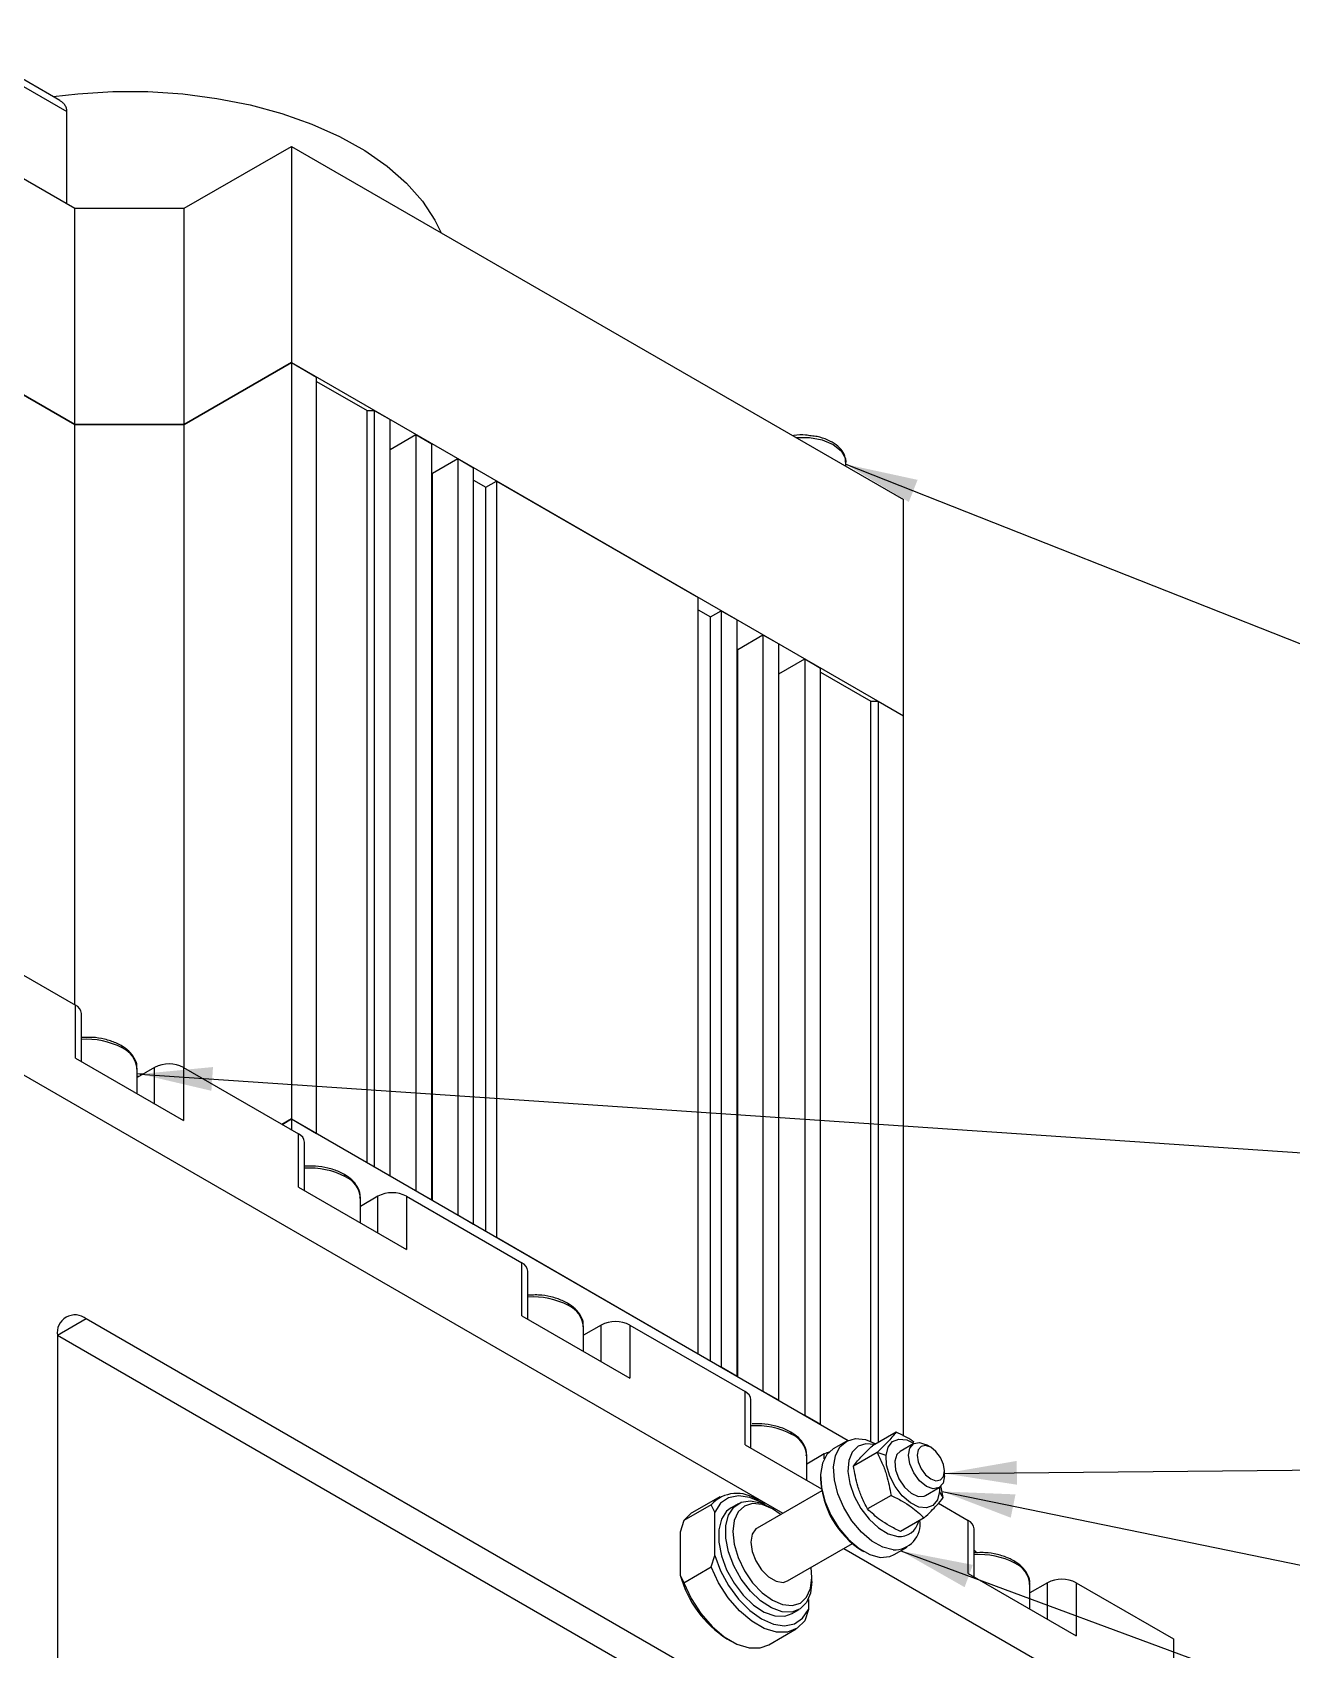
# Model space of a CAD drawing. Header units: millimetres. Extents: x 15 to 1184, y 5 to 836.
# Drawn here: x 1007 to 1068.9, y 393.6 to 473 of the extents above; entities that cross this region are included whole.
import ezdxf

# ---------------------------------------------------------------- set-up
doc = ezdxf.new("R2010")
doc.units = ezdxf.units.MM
doc.dimstyles.new('SLDDIMSTYLE0', dxfattribs={"dimtxt": 0.18, "dimasz": 3.556, "dimexe": 0, "dimexo": 0.0625, "dimgap": 0, "dimtad": 0, "dimtih": 1, "dimtoh": 1, "dimdec": 0, "dimrnd": 1e-09, "dimzin": 0, "dimdsep": 46, "dimtxsty": 'Standard', "dimsah": 1, "dimcen": 0.09, "dimadec": 0, "dimazin": 0, "dimtfac": 3.556, "dimtdec": 0, "dimtofl": 0, "dimtmove": 0, "dimatfit": 3, "dimfxl": 1, "dimfrac": 2, "dimtolj": 1, "dimtzin": 0, "dimarcsym": 0})

msp = doc.modelspace()

# ---------------------------------------------------------------- linework, layer by layer
at = {"color": 7, "linetype": 'Continuous', "lineweight": 25}
for p, q in [((1008.3628, 469.6654), (1002.5561, 473.0176)), ((1002.7632, 472.5597), (1008.7059, 469.1291)), ((1008.7059, 464.5997), (1008.7059, 469.1291)), ((1003.8239, 467.418), (1009.0918, 464.3769)), ((1014.4658, 464.3769), (1019.7338, 467.418)), ((1019.7338, 467.418), (1019.7338, 456.803)), ((1019.7338, 467.418), (1049.7858, 450.0694)), ((1009.0918, 453.7619), (1009.0918, 464.3769)), ((1009.0918, 464.3769), (1014.4658, 464.3769)), ((1014.4658, 453.7619), (1014.4658, 464.3769)), ((1009.0918, 453.7619), (1003.8239, 456.803)), ((1003.8239, 456.7948), (1009.0918, 453.7537)), ((1019.7338, 456.803), (1014.4658, 453.7619)), ((1014.4658, 453.7537), (1019.7338, 456.7948)), ((1019.7338, 456.803), (1049.7858, 439.4543)), ((1019.7338, 456.7948), (1019.7338, 419.6504)), ((1019.7338, 456.7948), (1020.9712, 456.0805)), ((1020.9712, 418.936), (1020.9712, 456.0805)), ((1020.9712, 455.8764), (1023.4461, 454.4477)), ((1023.4461, 417.5032), (1023.4461, 454.4477)), ((1023.4461, 454.4477), (1023.7996, 454.4477)), ((1023.7996, 454.4477), (1023.7996, 417.3032)), ((1023.7996, 454.4477), (1024.5774, 453.9986)), ((1014.4658, 453.7619), (1009.0918, 453.7619)), ((1009.0918, 425.258), (1009.0918, 453.7537)), ((1009.0918, 453.7537), (1014.4658, 453.7537)), ((1014.4658, 422.1557), (1014.4658, 453.7537)), ((1024.5774, 416.8542), (1024.5774, 453.9986)), ((1024.5774, 452.5291), (1025.8502, 453.2639)), ((1025.8502, 453.2639), (1025.8502, 416.1194)), ((1025.8502, 453.2639), (1026.6281, 452.8148)), ((1026.6281, 415.6704), (1026.6281, 452.8148)), ((1026.6634, 451.3657), (1027.9009, 452.0801)), ((1027.9009, 452.0801), (1027.9009, 414.9356)), ((1027.9009, 452.0801), (1028.6787, 451.631)), ((1026.6281, 451.3861), (1026.6634, 451.3657)), ((1026.6634, 415.6459), (1026.6634, 451.3657)), ((1028.6787, 414.4866), (1028.6787, 451.631)), ((1046.9611, 451.7), (1046.9611, 451.9025)), ((1028.6787, 451.0187), (1029.2797, 450.6718)), ((1029.2797, 450.6718), (1029.81, 450.9779)), ((1029.2797, 414.1355), (1029.2797, 450.6718)), ((1029.81, 450.9779), (1029.81, 413.8335)), ((1029.81, 450.9779), (1039.7095, 445.2631)), ((1049.7858, 439.4543), (1049.7858, 450.0694)), ((1039.7095, 408.1186), (1039.7095, 445.2631)), ((1039.7095, 444.6508), (1040.3106, 444.3038)), ((1040.3106, 444.3038), (1040.8409, 444.6099)), ((1040.3106, 407.7676), (1040.3106, 444.3038)), ((1040.8409, 444.6099), (1040.8409, 407.4655)), ((1040.8409, 444.6099), (1041.6187, 444.1609)), ((1041.6187, 407.0165), (1041.6187, 444.1609)), ((1041.6541, 442.7118), (1042.8915, 443.4261)), ((1042.8915, 443.4261), (1043.6693, 442.9771)), ((1042.8915, 443.4261), (1042.8915, 406.2817)), ((1041.6187, 442.7322), (1041.6541, 442.7118)), ((1041.6541, 406.992), (1041.6541, 442.7118)), ((1043.6693, 405.8327), (1043.6693, 442.9771)), ((1043.6693, 441.5076), (1044.9421, 442.2424)), ((1044.9421, 442.2424), (1044.9421, 405.0979)), ((1044.9421, 442.2424), (1045.7199, 441.7933)), ((1045.7199, 404.6489), (1045.7199, 441.7933)), ((1045.7199, 441.5892), (1048.1948, 440.1605)), ((1048.1948, 403.8042), (1048.1948, 440.1605)), ((1048.1948, 440.1605), (1048.5484, 440.1605)), ((1048.5484, 440.1605), (1048.5484, 403.7585)), ((1048.5484, 440.1605), (1049.7858, 439.4462)), ((1049.7787, 439.4502), (1049.7858, 439.4543)), ((1049.7858, 439.4543), (1049.7858, 439.4462)), ((1049.7858, 404.0725), (1049.7858, 439.4462)), ((999.4044, 430.8504), (1009.1272, 425.2376)), ((999.4044, 425.9512), (1043.867, 400.2835)), ((1009.1272, 422.6247), (1009.1272, 425.2376)), ((1009.4201, 422.4556), (1009.4201, 424.8294)), ((1009.6196, 423.6516), (1009.4201, 423.6506)), ((1009.1272, 422.6247), (1014.4305, 419.5632)), ((1013.0163, 422.1761), (1012.1575, 421.6803)), ((1012.1575, 420.8753), (1012.1575, 422.1148)), ((1012.4331, 421.8394), (1012.1575, 421.8682)), ((1014.4305, 422.1761), (1014.4305, 419.5632)), ((1014.4305, 422.1761), (1020.0873, 418.9105)), ((1019.7338, 419.6504), (1019.2697, 419.3825)), ((1019.2732, 419.3804), (1019.7338, 419.6463)), ((1019.7338, 419.6504), (1020.9712, 418.936)), ((1019.7338, 419.6463), (1019.7338, 419.1146)), ((1019.7338, 419.6463), (1047.0769, 403.8615)), ((1020.0873, 416.2975), (1020.0873, 418.9105)), ((1020.9712, 418.9319), (1020.9712, 418.936)), ((1020.3802, 416.1284), (1020.3802, 418.5023)), ((1020.5797, 417.3245), (1020.3802, 417.3234)), ((1023.7996, 417.3032), (1023.7926, 417.3032)), ((1023.7996, 417.3032), (1024.5774, 416.8542)), ((1020.0873, 416.2975), (1025.3906, 413.236)), ((1024.5739, 416.8521), (1024.5774, 416.8542)), ((1023.9764, 415.8489), (1023.1177, 415.3532)), ((1023.1177, 414.5482), (1023.1177, 415.7876)), ((1025.3906, 415.8489), (1025.3906, 413.236)), ((1025.3906, 415.8489), (1031.0475, 412.5833)), ((1025.8502, 416.1194), (1025.8467, 416.1174)), ((1025.8502, 416.1194), (1026.6281, 415.6704)), ((1026.6245, 415.6684), (1026.6281, 415.6704)), ((1027.9009, 414.9356), (1027.8973, 414.9336)), ((1027.9009, 414.9356), (1028.6787, 414.4866)), ((1028.6751, 414.4846), (1028.6787, 414.4866)), ((1029.81, 413.8335), (1029.8065, 413.8314)), ((1029.81, 413.8335), (1039.7095, 408.1186)), ((1031.0475, 409.9704), (1031.0475, 412.5833)), ((1031.3404, 409.8013), (1031.3404, 412.1751)), ((1031.5399, 410.9973), (1031.3404, 410.9963)), ((1031.0475, 409.9704), (1036.3508, 406.9088)), ((1009.6575, 409.8255), (1008.2433, 409.0091)), ((1054.5588, 383.9045), (1009.6575, 409.8255)), ((1034.9366, 409.5218), (1034.0778, 409.026)), ((1034.0778, 408.221), (1034.0778, 409.4605)), ((1036.3508, 409.5218), (1036.3508, 406.9088)), ((1036.3508, 409.5218), (1042.0076, 406.2561)), ((1053.1446, 383.0881), (1008.2433, 409.0091)), ((1008.2433, 409.0088), (1008.2433, 380.8535)), ((1039.706, 408.1166), (1039.7095, 408.1186)), ((1040.8409, 407.4655), (1040.8374, 407.4635)), ((1040.8409, 407.4655), (1041.6187, 407.0165)), ((1041.6152, 407.0144), (1041.6187, 407.0165)), ((1042.0076, 403.6432), (1042.0076, 406.2561)), ((1042.8915, 406.2817), (1042.888, 406.2797)), ((1042.8915, 406.2817), (1043.6693, 405.8327)), ((1042.3005, 403.4741), (1042.3005, 405.8479)), ((1043.6658, 405.8306), (1043.6693, 405.8327)), ((1042.5, 404.6701), (1042.361, 404.6694)), ((1044.9421, 405.0979), (1044.9386, 405.0959)), ((1044.9421, 405.0979), (1045.7199, 404.6489)), ((1045.7199, 404.6448), (1045.7199, 404.6489)), ((1042.0076, 403.6432), (1045.7641, 401.4746)), ((1046.9778, 403.8114), (1046.3414, 403.444)), ((1049.429, 404.2669), (1048.2719, 403.5989)), ((1050.2922, 403.7041), (1049.6205, 403.3163)), ((1051.1294, 403.5196), (1050.9173, 403.6421)), ((1045.8967, 403.1946), (1045.038, 402.6988)), ((1045.038, 401.8938), (1045.038, 403.1333)), ((1048.4903, 403.2658), (1047.3332, 402.5978)), ((1048.9358, 403.1244), (1048.4903, 403.2658)), ((1045.7199, 402.0704), (1045.7199, 401.9888)), ((1051.8011, 402.1113), (1051.8011, 402.3562)), ((1045.7795, 401.3876), (1042.6012, 399.5528)), ((1049.1781, 401.1584), (1048.0211, 400.4904)), ((1050.8704, 401.1512), (1051.5421, 401.539)), ((1051.5587, 401.549), (1051.555, 401.343)), ((1051.7434, 401.0533), (1051.555, 401.343)), ((1051.7434, 401.0533), (1051.6284, 401.6399)), ((1040.3459, 400.6998), (1039.0024, 399.9242)), ((1040.7692, 401.0932), (1039.4257, 400.3176)), ((1040.5227, 400.335), (1040.3459, 400.6998)), ((1041.6745, 400.7498), (1041.3209, 400.5457)), ((1042.8212, 400.8052), (1042.6445, 400.9073)), ((1043.3515, 400.499), (1043.1747, 400.6011)), ((1051.508, 400.7717), (1052.9678, 399.929)), ((1039.0024, 399.9242), (1038.8257, 399.3553)), ((1040.5227, 398.2135), (1040.5227, 400.335)), ((1050.8047, 400.0522), (1049.6476, 399.3842)), ((1052.9678, 397.316), (1052.9678, 399.929)), ((1038.8257, 399.3553), (1038.8257, 397.2338)), ((1044.1011, 396.9547), (1047.2794, 398.7895)), ((1053.2607, 397.147), (1053.2607, 399.5208)), ((1040.3459, 397.6446), (1040.5227, 398.2135)), ((1046.8672, 398.5515), (1063.0441, 389.2128)), ((1047.7702, 398.4372), (1047.8409, 398.3964)), ((1049.3411, 398.2477), (1049.9775, 398.6151)), ((1053.3527, 398.3702), (1053.2607, 398.4472)), ((1053.4602, 398.343), (1053.2801, 398.3421)), ((1038.8257, 397.2338), (1039.0024, 396.869)), ((1039.0024, 396.869), (1040.3459, 397.6446)), ((1045.2957, 397.1312), (1045.2536, 397.62)), ((1052.9678, 397.316), (1058.2711, 394.2545)), ((1045.2957, 396.9271), (1045.2957, 397.1312)), ((1056.8569, 396.8674), (1055.9981, 396.3717)), ((1055.9981, 395.5667), (1055.9981, 396.8061)), ((1058.2711, 396.8674), (1058.2711, 394.2545)), ((1058.2711, 396.8674), (1063.0441, 394.1121)), ((1045.1189, 396.0501), (1045.1189, 395.5602)), ((1044.3207, 395.3494), (1044.6742, 395.5535)), ((1045.1189, 395.5602), (1044.9421, 394.9913)), ((1041.1233, 394.1102), (1041.3001, 394.0082)), ((1043.1754, 393.8223), (1044.5189, 394.5978)), ((1063.0441, 394.1121), (1063.0441, 389.2128))]:
    msp.add_line(p, q, dxfattribs=at)
at = {"color": 8, "linetype": 'Continuous', "lineweight": 25}
for p, q in [((1013.0163, 420.3796), (1013.0163, 422.1761)), ((1012.2496, 421.7335), (1012.1575, 421.7405)), ((1023.9764, 414.0524), (1023.9764, 415.8489)), ((1034.9366, 407.7252), (1034.9366, 409.5218)), ((1045.8967, 402.9474), (1045.8967, 403.1946)), ((1056.8569, 395.0709), (1056.8569, 396.8674))]:
    msp.add_line(p, q, dxfattribs=at)
at = {"color": 7, "linetype": 'Continuous', "lineweight": 25, "flags": 128}
for points in [[(1008.0279, 469.8587), (1009.2466, 470.0021), (1010.96, 470.1081), (1012.6832, 470.1054), (1014.3956, 469.994), (1016.0766, 469.7753), (1017.7062, 469.4519), (1019.2648, 469.0277), (1020.7339, 468.5077), (1022.0957, 467.8981), (1023.334, 467.2064), (1024.4341, 466.4407), (1025.3826, 465.6102), (1026.1683, 464.7248), (1026.7817, 463.7952), (1027.0834, 463.1752)], [(1049.2877, 398.4816), (1048.7747, 398.6163), (1048.243, 398.9141), (1047.726, 399.3564), (1047.2563, 399.9154), (1046.8634, 400.5559), (1046.5718, 401.2377), (1046.4, 401.918), (1046.3588, 402.554), (1046.4507, 403.1058), (1046.6699, 403.5386), (1047.0028, 403.8253), (1047.4283, 403.9479), (1047.9197, 403.8987), (1048.4296, 403.6899)], [(1048.3685, 403.6546), (1047.94, 403.6948), (1047.5612, 403.5704), (1047.2765, 403.2864), (1047.1072, 402.8638), (1047.0657, 402.3339), (1047.1551, 401.736), (1047.3689, 401.1144), (1047.6911, 400.5154), (1048.0979, 399.9832), (1048.5591, 399.5574), (1049.0404, 399.2695), (1049.5062, 399.141), (1049.5062, 399.141)], [(1048.9358, 403.1244), (1049.036, 403.5273), (1049.2545, 403.8036), (1049.57, 403.9263), (1049.9517, 403.8832), (1050.3092, 403.7134)], [(1051.8011, 402.1113), (1051.7338, 401.7595), (1051.5422, 401.539), (1051.2554, 401.4833), (1050.9172, 401.6008), (1050.5789, 401.8738), (1050.2922, 402.2606), (1050.1006, 402.7023), (1050.0333, 403.1318), (1050.1006, 403.4835), (1050.2922, 403.7041), (1050.5789, 403.7598), (1050.9172, 403.6422), (1050.9173, 403.6421)], [(1051.8011, 402.3562), (1051.7499, 402.6826), (1051.6043, 403.0183), (1051.3864, 403.3122), (1051.1293, 403.5197), (1050.8722, 403.609), (1050.6543, 403.5667), (1050.5087, 403.3991), (1050.4576, 403.1318), (1050.5087, 402.8054), (1050.6543, 402.4697), (1050.8722, 402.1757), (1051.1293, 401.9683), (1051.3864, 401.8789), (1051.6043, 401.9213), (1051.7499, 402.0889), (1051.8011, 402.3562)], [(1046.3414, 403.444), (1046.0335, 403.1712), (1045.8143, 402.7384), (1045.7224, 402.1866), (1045.7636, 401.5506), (1045.9354, 400.8704), (1046.227, 400.1885), (1046.6199, 399.548), (1047.0896, 398.989), (1047.6066, 398.5467), (1048.1383, 398.2489), (1048.6513, 398.1142)], [(1045.8967, 403.1946), (1046.0483, 403.2664), (1046.15, 403.3008)], [(1051.555, 401.343), (1051.4549, 400.9401), (1051.2364, 400.6638), (1050.9208, 400.5412), (1050.5392, 400.5843), (1050.1288, 400.7888), (1049.7298, 401.1347), (1049.3813, 401.5883), (1049.1174, 402.105), (1048.9639, 402.6343), (1048.9358, 403.1244)], [(1049.6205, 403.3163), (1049.462, 403.1587), (1049.365, 402.8325)], [(1049.365, 402.8325), (1049.402, 402.4152), (1049.5675, 401.9702), (1049.8361, 401.5654), (1050.167, 401.2623), (1050.5099, 401.1071), (1050.8125, 401.1234), (1050.8704, 401.1512)], [(1043.0048, 400.6914), (1042.8208, 400.8055), (1042.2371, 401.0618), (1041.6863, 401.1424), (1041.1995, 401.0428), (1040.8042, 400.7685), (1040.5227, 400.335)], [(1041.3209, 400.5457), (1041.1046, 400.3782), (1040.8485, 399.988), (1040.7162, 399.4696), (1040.7162, 398.8555), (1040.8485, 398.1844), (1041.1046, 397.4985), (1041.4686, 396.8407), (1041.9176, 396.2525), (1042.4233, 395.7708), (1042.954, 395.4259), (1043.4763, 395.2394), (1043.9575, 395.2231), (1044.3207, 395.3494)], [(1045.2957, 396.9271), (1045.229, 396.3564), (1045.0333, 395.8984), (1044.7207, 395.5821), (1044.311, 395.4272), (1043.8299, 395.4435), (1043.3076, 395.63), (1042.7769, 395.9749), (1042.2711, 396.4566), (1041.8222, 397.0448), (1041.4582, 397.7026), (1041.202, 398.3885), (1041.0698, 399.0596), (1041.0698, 399.6737), (1041.202, 400.1921), (1041.4582, 400.5823), (1041.8222, 400.8197), (1042.2711, 400.8896), (1042.7769, 400.7874), (1043.1747, 400.6011)], [(1043.7358, 400.2328), (1043.3511, 400.4992), (1042.8478, 400.7133), (1042.3789, 400.7597), (1041.9761, 400.6353), (1041.6671, 400.3486), (1041.4728, 399.9192), (1041.4066, 399.3763), (1041.4728, 398.7569), (1041.6671, 398.1032), (1041.9761, 397.4597), (1042.3789, 396.8704), (1042.8478, 396.3753), (1043.3511, 396.0082), (1043.8544, 395.7942), (1044.3234, 395.7478), (1044.7261, 395.8722), (1045.0352, 396.1588), (1045.2294, 396.5883), (1045.2957, 397.1312), (1045.2957, 397.1312)], [(1039.4257, 400.3176), (1039.37, 400.2835), (1039.0024, 399.9242)], [(1042.6012, 399.5528), (1042.5386, 399.5101), (1042.3544, 399.248), (1042.2905, 398.866), (1042.3544, 398.4102), (1042.5386, 397.9355), (1042.8208, 397.4992), (1043.167, 397.1539), (1043.5353, 396.9412), (1043.8815, 396.8869), (1044.1011, 396.9547)], [(1040.5227, 398.2135), (1040.8042, 397.455), (1041.1995, 396.7243), (1041.6863, 396.0626), (1042.2371, 395.5073), (1042.8208, 395.0897), (1043.4045, 394.8333), (1043.9553, 394.7527), (1044.4421, 394.8524), (1044.8374, 395.1267), (1045.1189, 395.5602)], [(1048.6513, 398.1142), (1049.1134, 398.1512), (1049.3411, 398.2477)], [(1044.9421, 394.9913), (1044.5746, 394.632), (1044.1027, 394.4464), (1043.552, 394.4444), (1042.9522, 394.6263), (1042.3358, 394.9822), (1041.736, 395.4928), (1041.1853, 396.1305), (1040.7135, 396.861), (1040.3459, 397.6446)], [(1039.0024, 396.869), (1039.37, 396.0854), (1039.8418, 395.3549), (1040.3925, 394.7172), (1040.9923, 394.2066), (1041.6087, 393.8507), (1042.2085, 393.6689), (1042.7592, 393.6708), (1043.1754, 393.8223)]]:
    msp.add_lwpolyline(points, dxfattribs=at)
at = {"color": 8, "linetype": 'Continuous', "lineweight": 25, "flags": 128}
msp.add_lwpolyline([(1044.5105, 453.1147), (1045.1685, 453.1141), (1045.8008, 452.9955), (1046.3387, 452.7699), (1046.7294, 452.4594), (1046.9349, 452.0944), (1046.9611, 451.9025)], dxfattribs=at)
at = {"color": 7, "linetype": 'Continuous', "lineweight": 25}
for centre, radius, start, end in [((1008.9196, 424.7795), 0.5029, 5.694799, 65.625342), ((1013.7234, 420.8114), 1.537, 62.609672, 117.390328), ((1019.8798, 418.4523), 0.5029, 5.694799, 65.625342), ((1024.6835, 414.4842), 1.537, 62.609672, 117.390328), ((1030.8399, 412.1252), 0.5029, 5.694799, 65.625342), ((1009.1054, 409.1486), 0.8734, 50.796715, 189.214037), ((1035.6437, 408.157), 1.537, 62.609672, 117.390328), ((1041.8001, 405.798), 0.5029, 5.694799, 65.625342), ((1050.122, 402.1625), 4.4055, 182.259205, 237.735418), ((1041.6091, 399.5418), 1.7137, 52.830575, 137.48663), ((1049.3374, 399.7543), 1.2737, 267.763362, 8.06999), ((1049.6047, 400.0875), 0.9516, 264.058844, 348.49995), ((1052.7602, 399.4709), 0.5029, 5.694799, 65.625342), ((1044.0883, 398.6981), 5.4626, 195.548797, 237.126891), ((1057.564, 395.5027), 1.537, 62.609672, 117.390328)]:
    msp.add_arc(centre, radius, start, end, dxfattribs=at)
at = {"color": 8, "linetype": 'Continuous', "lineweight": 25}
for centre, radius, start, end in [((1009.6877, 419.8024), 3.7587, 62.465699, 94.083477), ((1011.3064, 423.1505), 0.1199, 352.742413, 55.961147), ((1010.9064, 421.99), 1.2573, 5.694799, 65.625342), ((1020.6479, 413.4752), 3.7587, 62.465699, 94.083477), ((1022.2665, 416.8233), 0.1199, 352.742413, 55.961147), ((1021.8665, 415.6629), 1.2573, 5.694799, 65.625342), ((1031.608, 407.1481), 3.7587, 62.465699, 94.083477), ((1033.2267, 410.4961), 0.1199, 352.742413, 55.961147), ((1032.8267, 409.3357), 1.2573, 5.694799, 65.625342), ((1042.5682, 400.8209), 3.7587, 62.465699, 94.083477), ((1044.1868, 404.169), 0.1199, 352.742413, 55.961147), ((1043.7868, 403.0085), 1.2573, 5.694799, 65.625342), ((1053.5283, 394.4937), 3.7587, 62.465699, 94.083477), ((1055.147, 397.8418), 0.1199, 352.742413, 55.961147), ((1054.747, 396.6814), 1.2573, 5.694799, 65.625342)]:
    msp.add_arc(centre, radius, start, end, dxfattribs=at)
at = {"color": 7, "linetype": 'Continuous', "lineweight": 25}
for points, knots in [([(1008.7059, 469.1291), (1008.7009, 469.1852), (1008.6907, 469.2999), (1008.6118, 469.4499), (1008.5021, 469.5759), (1008.4072, 469.6347), (1008.3613, 469.6631)], [0, 0, 0, 0, 0.2554042, 0.5211632, 0.7682827, 1, 1, 1, 1]), ([(1045.2647, 453.196), (1045.1727, 453.2096), (1044.8937, 453.2507), (1044.5754, 453.2456), (1044.3793, 453.2022), (1044.3645, 453.199)], [0, 0, 0, 0, 0.3126571, 0.9482786, 1, 1, 1, 1]), ([(1046.9402, 451.9082), (1046.9429, 451.9788), (1046.9503, 452.1731), (1046.7874, 452.4714), (1046.4963, 452.771), (1046.0767, 453.0071), (1045.6505, 453.1563), (1045.3619, 453.186), (1045.2647, 453.196)], [0, 0, 0, 0, 0.1068551, 0.2944521, 0.4855935, 0.6874858, 0.8947193, 1, 1, 1, 1]), ([(1011.3735, 423.2498), (1011.2889, 423.2948), (1011.0449, 423.4246), (1010.569, 423.5733), (1010.0505, 423.6637), (1009.73, 423.6547), (1009.6196, 423.6516)], [0, 0, 0, 0, 0.1738875, 0.5013549, 0.8281955, 1, 1, 1, 1]), ([(1012.1363, 422.0859), (1012.143, 422.1442), (1012.1649, 422.3346), (1012.0293, 422.6487), (1011.7717, 422.9874), (1011.5056, 423.1627), (1011.3735, 423.2498)], [0, 0, 0, 0, 0.1283056, 0.4191922, 0.7115779, 1, 1, 1, 1]), ([(1022.3336, 416.9226), (1022.249, 416.9676), (1022.0051, 417.0975), (1021.5292, 417.2461), (1021.0107, 417.3365), (1020.6902, 417.3276), (1020.5797, 417.3245)], [0, 0, 0, 0, 0.1738875, 0.5013549, 0.8281955, 1, 1, 1, 1]), ([(1023.0965, 415.7587), (1023.1032, 415.817), (1023.1251, 416.0075), (1022.9895, 416.3215), (1022.7319, 416.6602), (1022.4658, 416.8355), (1022.3336, 416.9226)], [0, 0, 0, 0, 0.1283056, 0.4191922, 0.7115779, 1, 1, 1, 1]), ([(1033.2938, 410.5954), (1033.2092, 410.6405), (1032.9653, 410.7703), (1032.4893, 410.919), (1031.9708, 411.0093), (1031.6503, 411.0004), (1031.5399, 410.9973)], [0, 0, 0, 0, 0.1738875, 0.5013549, 0.8281955, 1, 1, 1, 1]), ([(1034.0566, 409.4316), (1034.0633, 409.4899), (1034.0852, 409.6803), (1033.9496, 409.9943), (1033.692, 410.3331), (1033.4259, 410.5084), (1033.2938, 410.5954)], [0, 0, 0, 0, 0.1283056, 0.4191922, 0.7115779, 1, 1, 1, 1]), ([(1044.2539, 404.2683), (1044.1693, 404.3133), (1043.9254, 404.4431), (1043.4495, 404.5918), (1042.931, 404.6822), (1042.6105, 404.6732), (1042.5, 404.6701)], [0, 0, 0, 0, 0.1738875, 0.5013549, 0.8281955, 1, 1, 1, 1]), ([(1045.0168, 403.1044), (1045.0235, 403.1627), (1045.0454, 403.3531), (1044.9098, 403.6672), (1044.6522, 404.0059), (1044.3861, 404.1812), (1044.2539, 404.2683)], [0, 0, 0, 0, 0.1283056, 0.4191922, 0.7115779, 1, 1, 1, 1]), ([(1047.3332, 402.5978), (1047.3966, 402.6791), (1047.5163, 402.8325), (1047.8117, 403.1578), (1048.0941, 403.4284), (1048.2719, 403.5989)], [0, 0, 0, 0, 0.29427594, 0.55552184, 1, 1, 1, 1]), ([(1049.429, 404.2669), (1049.3656, 404.1856), (1049.2459, 404.0321), (1048.9506, 403.7069), (1048.6682, 403.4362), (1048.4903, 403.2658)], [0, 0, 0, 0, 0.2942759, 0.5555218, 1, 1, 1, 1]), ([(1050.3228, 403.7648), (1050.295, 403.7853), (1050.0352, 403.9767), (1049.715, 404.13), (1049.429, 404.2669)], [0, 0, 0, 0, 0.1068053, 1, 1, 1, 1]), ([(1048.4903, 403.2658), (1048.5852, 403.0768), (1048.7643, 402.7201), (1049.017, 402.0222), (1049.1159, 401.4922), (1049.1781, 401.1584)], [0, 0, 0, 0, 0.2942759, 0.5555218, 1, 1, 1, 1]), ([(1048.0211, 400.4904), (1047.9262, 400.6794), (1047.7471, 401.0361), (1047.4944, 401.734), (1047.3955, 402.264), (1047.3332, 402.5978)], [0, 0, 0, 0, 0.2942759, 0.5555218, 1, 1, 1, 1]), ([(1049.1781, 401.1584), (1049.3644, 401.0669), (1049.7159, 400.8941), (1050.2849, 400.5335), (1050.6038, 400.2381), (1050.8047, 400.0522)], [0, 0, 0, 0, 0.2942759, 0.5555218, 1, 1, 1, 1]), ([(1049.6476, 399.3842), (1049.4614, 399.4757), (1049.1098, 399.6485), (1048.5409, 400.0091), (1048.2219, 400.3044), (1048.0211, 400.4904)], [0, 0, 0, 0, 0.2942759, 0.5555218, 1, 1, 1, 1]), ([(1050.8047, 400.0522), (1050.924, 400.1657), (1051.1492, 400.3801), (1051.4864, 400.7294), (1051.6441, 400.9281), (1051.7434, 401.0533)], [0, 0, 0, 0, 0.2942759, 0.5555218, 1, 1, 1, 1]), ([(1055.2141, 397.9411), (1055.1295, 397.9861), (1054.8856, 398.116), (1054.4096, 398.2647), (1053.8911, 398.355), (1053.5706, 398.3461), (1053.4602, 398.343)], [0, 0, 0, 0, 0.1738875, 0.5013549, 0.8281955, 1, 1, 1, 1]), ([(1055.9769, 396.7773), (1055.9836, 396.8355), (1056.0055, 397.026), (1055.8699, 397.34), (1055.6123, 397.6787), (1055.3462, 397.8541), (1055.2141, 397.9411)], [0, 0, 0, 0, 0.1283056, 0.4191922, 0.7115779, 1, 1, 1, 1])]:
    msp.add_open_spline(points, degree=3, knots=knots, dxfattribs=at)

# ---------------------------------------------------------------- leaders
at = {"color": 7, "linetype": 'Continuous', "lineweight": 0}
for points in [[(1046.9611, 451.8013), (1102.245, 429.9504)], [(1012.2953, 421.8538), (1101.9167, 415.7831)], [(1051.8011, 402.2337), (1101.9059, 402.6978)], [(1051.6922, 401.3508), (1102.005, 391.0062)], [(1049.6593, 398.4314), (1102.2066, 378.9986)]]:
    msp.add_leader(points, dimstyle='SLDDIMSTYLE0', dxfattribs=at)

doc.saveas('drawing.dxf')
